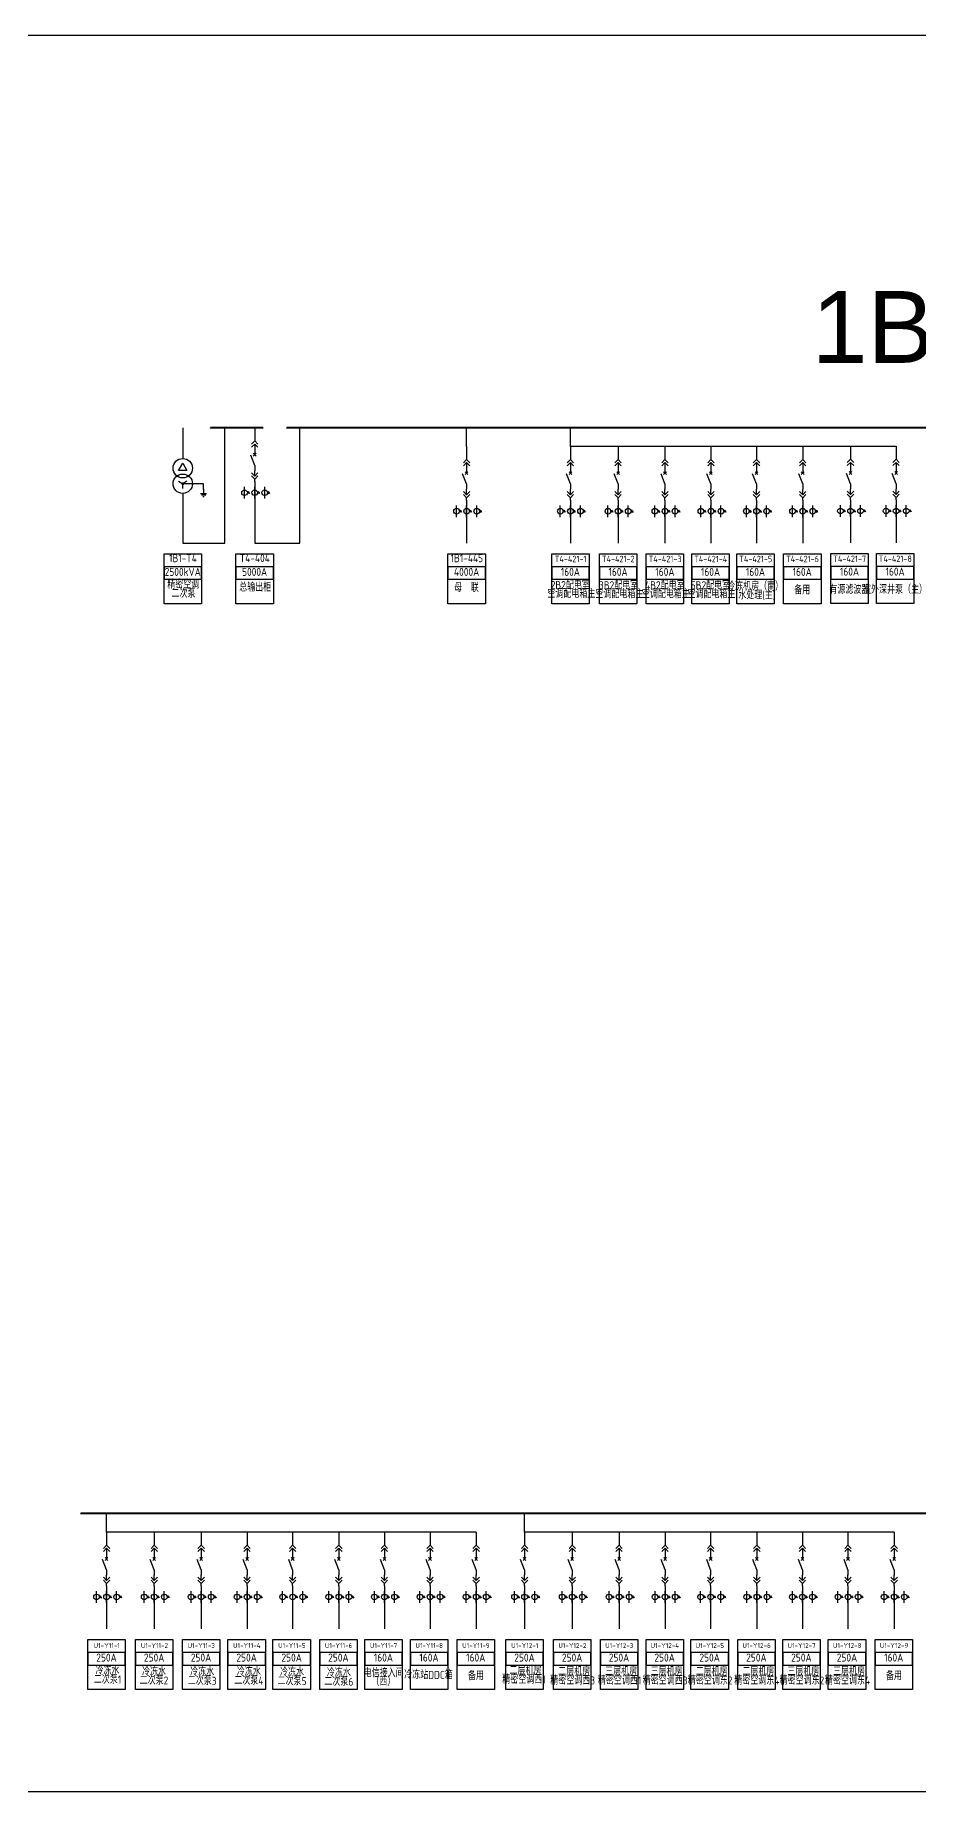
# Model space of a CAD drawing. Header units: millimetres. Extents: x -3460 to -460, y 6070 to 9130.
# Drawn here: x -1163.1 to -1040, y 8700.4 to 8944.9 of the extents above; entities that cross this region are included whole.
import ezdxf
from ezdxf.enums import TextEntityAlignment as Align

# ---------------------------------------------------------------- set-up
doc = ezdxf.new("R2010")
doc.units = ezdxf.units.MM
doc.header["$LTSCALE"] = 1000
doc.header["$MEASUREMENT"] = 0
doc.linetypes.add('CENTER', pattern=[2, 1.25, -0.25, 0.25, -0.25])
doc.linetypes.add('CONTINOUS', pattern=[0])
doc.styles.add('HZSONG', font='gbenor.shx', dxfattribs={"height": 1200, "bigfont": 'gbcbig.shx'})
doc.styles.get("Standard").update_dxf_attribs({"font": 'arial.ttf'})

# ---------------------------------------------------------------- blocks, each defined once
blk = doc.blocks.new('DYDQAA05')
at = {"color": 0}
blk.add_lwpolyline([(0, 0), (0, -7)], dxfattribs=at)
blk = doc.blocks.new('DYDQAA03')
at = {"color": 0}
for points in [[(0, 0), (0, -1.5)], [(-2.1, -3.6), (0, -1.5)], [(-2.1, -5.6), (0, -3.5)], [(2.1, -3.6), (0, -1.5)], [(2.1, -5.6), (0, -3.5)], [(0, -3.5), (0, -7)]]:
    blk.add_lwpolyline(points, dxfattribs=at)
blk = doc.blocks.new('DYDQAA09')
at = {"color": 0}
blk.add_lwpolyline([(0, 0), (0, -3.5)], dxfattribs=at)
blk.add_lwpolyline([(0, 0), (0, -3.5)], dxfattribs=at)
blk.add_lwpolyline([(0, 0), (0, -3.5)], dxfattribs=at)
blk.add_lwpolyline([(0, 0), (0, -3.5)], dxfattribs=at)
blk.add_lwpolyline([(0, 0), (0, -3.5)], dxfattribs=at)
blk.add_lwpolyline([(0, 0), (0, -3.5)], dxfattribs=at)
blk.add_lwpolyline([(0, 0), (0, -3.5)], dxfattribs=at)
blk.add_lwpolyline([(0, 0), (0, -3.5)], dxfattribs=at)
blk.add_lwpolyline([(0, 0), (0, -3.5)], dxfattribs=at)
blk = doc.blocks.new('DYDQ0201')
at = {"color": 0}
for points in [[(0.9, -0.9), (-0.9, 0.9)], [(-0.9, -0.9), (0.9, 0.9)], [(0, -7), (-2.6, -0.4)]]:
    blk.add_lwpolyline(points, dxfattribs=at)
blk = doc.blocks.new('DYDQAA04')
at = {"color": 0}
for points in [[(0, -3.5), (0, 0)], [(-2.1, -1.4), (0, -3.5)], [(-2.1, -3.4), (0, -5.5)], [(2.1, -1.4), (0, -3.5)], [(2.1, -3.4), (0, -5.5)], [(0, -7), (0, -5.5)]]:
    blk.add_lwpolyline(points, dxfattribs=at)
blk = doc.blocks.new('A$C03DD39B5')
for p, q in [((417, 475), (283, 392)), ((417, 422), (283, 339)), ((350, 333), (350, 467))]:
    blk.add_line(p, q)
blk.add_lwpolyline([(700, 167), (0, 167)])
blk.add_circle((350, 167), 167)

msp = doc.modelspace()

# ---------------------------------------------------------------- linework, layer by layer
at = {"color": 0}
for p, q in [((-1142.53, 8890.24, 2825.59), (-1142.53, 8886, -1785.34)), ((-1143.11, 8884.31, -1785.34), (-1142.53, 8885.32, -1785.34)), ((-1143.11, 8884.31, -1785.34), (-1142.53, 8885.32, -1785.34)), ((-1142.53, 8885.32, -1785.34), (-1141.94, 8884.31, -1785.34)), ((-1141.94, 8884.31, -1785.34), (-1143.11, 8884.31, -1785.34)), ((-1143.11, 8882.82, -1785.34), (-1142.53, 8882.48, -1785.34)), ((-1142.54, 8882.58, -1785.34), (-1142.63, 8882.49, -1785.34)), ((-1142.49, 8882.58, -1785.34), (-1142.62, 8882.45, -1785.34)), ((-1142.57, 8882.57, -1785.34), (-1142.62, 8882.52, -1785.34)), ((-1142.48, 8882.57, -1785.34), (-1142.61, 8882.43, -1785.34)), ((-1142.45, 8882.55, -1785.34), (-1142.59, 8882.4, -1785.34)), ((-1142.44, 8882.53, -1785.34), (-1142.58, 8882.39, -1785.34)), ((-1142.43, 8882.5, -1785.34), (-1142.54, 8882.38, -1785.34)), ((-1141.94, 8882.82, -1785.34), (-1142.53, 8882.48, -1785.34)), ((-1142.53, 8881.8, -1785.34), (-1142.53, 8882.48, -1785.34)), ((-1139.64, 8882.48, -1785.34), (-1142.53, 8882.48, -1785.34)), ((-1142.42, 8882.48, -1785.34), (-1142.52, 8882.38, -1785.34)), ((-1142.53, 8881.13, -1785.34), (-1142.53, 8874.22, -1785.34)), ((-1140.04, 8881.13, -1785.34), (-1139.23, 8881.13, -1785.34)), ((-1139.94, 8880.92, -1785.34), (-1139.33, 8880.92, -1785.34)), ((-1139.74, 8880.72, -1785.34), (-1139.54, 8880.72, -1785.34)), ((-1142.53, 8874.22, -1785.34), (-1136.67, 8874.22, -1785.34))]:
    msp.add_line(p, q, dxfattribs=at)
for p, q in [((-1136.67, 8874.22, -1785.34), (-1136.67, 8890.24, 0.05)), ((-1126.21, 8874.22, 0.05), (-1126.21, 8890.24, 0.05)), ((-1102.99, 8887.66, -1383.28), (-1102.99, 8890.24)), ((-1088.53, 8887.66, -1383.28), (-1088.53, 8890.24, 0)), ((-1088.53, 8887.66, -1383.28), (-1088.53, 8890.24, 0)), ((-1043.17, 8887.66, -1383.33), (-1088.53, 8887.66, -1383.33)), ((-1132.51, 8882, 0.05), (-1132.51, 8880.36, 0.05)), ((-1132.51, 8880.36, 0.05), (-1132.51, 8874.22, 0.05)), ((-1102.99, 8879.42, 817.94), (-1102.99, 8877.78, 817.94)), ((-1102.99, 8877.78, 817.94), (-1102.99, 8874.22, 817.94)), ((-1088.53, 8879.42, 817.89), (-1088.53, 8877.78, 817.89)), ((-1088.53, 8877.78, 817.89), (-1088.53, 8874.22, 817.89)), ((-1081.89, 8879.42, 817.89), (-1081.89, 8877.78, 817.89)), ((-1081.89, 8877.78, 817.89), (-1081.89, 8874.22, 817.89)), ((-1075.36, 8879.42, 817.89), (-1075.36, 8877.78, 817.89)), ((-1075.36, 8877.78, 817.89), (-1075.36, 8874.22, 817.89)), ((-1068.96, 8879.42, 817.89), (-1068.96, 8877.78, 817.89)), ((-1068.96, 8877.78, 817.89), (-1068.96, 8874.22, 817.89)), ((-1062.61, 8879.42, 817.89), (-1062.61, 8877.78, 817.89)), ((-1062.61, 8877.78, 817.89), (-1062.61, 8874.22, 817.89)), ((-1056.18, 8879.42, 817.89), (-1056.18, 8877.78, 817.89)), ((-1056.18, 8877.78, 817.89), (-1056.18, 8874.22, 817.89)), ((-1049.52, 8879.46, -1015.35), (-1049.52, 8877.82, -1015.35)), ((-1049.52, 8877.82, -1015.35), (-1049.52, 8874.25, -1015.35)), ((-1043.17, 8879.46, -1015.35), (-1043.17, 8877.82, -1015.35)), ((-1043.17, 8877.82, -1015.35), (-1043.17, 8874.25, -1015.35)), ((-1132.51, 8874.22, 0.05), (-1126.21, 8874.22, 0.05)), ((-1153.14, 8736.56, -1383.28), (-1153.14, 8739.14)), ((-1153.14, 8736.56, -1383.28), (-1153.14, 8739.14)), ((-1094.92, 8736.56, -1383.28), (-1094.92, 8739.14)), ((-1094.92, 8736.56, -1383.28), (-1094.92, 8739.14)), ((-1101.66, 8736.56, -1383.33), (-1153.14, 8736.56, -1383.33)), ((-1043.44, 8736.56, -1383.33), (-1094.92, 8736.56, -1383.33)), ((-1153.14, 8728.32, 817.89), (-1153.14, 8726.68, 817.89)), ((-1153.14, 8726.68, 817.89), (-1153.14, 8723.11, 817.89)), ((-1146.5, 8728.32, 817.89), (-1146.5, 8726.68, 817.89)), ((-1146.5, 8726.68, 817.89), (-1146.5, 8723.11, 817.89)), ((-1139.97, 8728.32, 817.89), (-1139.97, 8726.68, 817.89)), ((-1139.97, 8726.68, 817.89), (-1139.97, 8723.11, 817.89)), ((-1133.57, 8728.32, 817.89), (-1133.57, 8726.68, 817.89)), ((-1133.57, 8726.68, 817.89), (-1133.57, 8723.11, 817.89)), ((-1127.22, 8728.32, 817.89), (-1127.22, 8726.68, 817.89)), ((-1127.22, 8726.68, 817.89), (-1127.22, 8723.11, 817.89)), ((-1120.79, 8728.32, 817.89), (-1120.79, 8726.68, 817.89)), ((-1120.79, 8726.68, 817.89), (-1120.79, 8723.11, 817.89)), ((-1114.44, 8728.32, 817.89), (-1114.44, 8726.68, 817.89)), ((-1114.44, 8726.68, 817.89), (-1114.44, 8723.11, 817.89)), ((-1108.09, 8728.32, 817.89), (-1108.09, 8726.68, 817.89)), ((-1108.09, 8726.68, 817.89), (-1108.09, 8723.11, 817.89)), ((-1101.66, 8728.32, 817.89), (-1101.66, 8726.68, 817.89)), ((-1101.66, 8726.68, 817.89), (-1101.66, 8723.11, 817.89)), ((-1094.92, 8728.32, 817.89), (-1094.92, 8726.68, 817.89)), ((-1094.92, 8726.68, 817.89), (-1094.92, 8723.11, 817.89)), ((-1088.28, 8728.32, 817.89), (-1088.28, 8726.68, 817.89)), ((-1088.28, 8726.68, 817.89), (-1088.28, 8723.11, 817.89)), ((-1081.75, 8728.32, 817.89), (-1081.75, 8726.68, 817.89)), ((-1081.75, 8726.68, 817.89), (-1081.75, 8723.11, 817.89)), ((-1075.35, 8728.32, 817.89), (-1075.35, 8726.68, 817.89)), ((-1075.35, 8726.68, 817.89), (-1075.35, 8723.11, 817.89)), ((-1069, 8728.32, 817.89), (-1069, 8726.68, 817.89)), ((-1069, 8726.68, 817.89), (-1069, 8723.11, 817.89)), ((-1062.57, 8728.32, 817.89), (-1062.57, 8726.68, 817.89)), ((-1062.57, 8726.68, 817.89), (-1062.57, 8723.11, 817.89)), ((-1056.22, 8728.32, 817.89), (-1056.22, 8726.68, 817.89)), ((-1056.22, 8726.68, 817.89), (-1056.22, 8723.11, 817.89)), ((-1049.87, 8728.32, 817.89), (-1049.87, 8726.68, 817.89)), ((-1049.87, 8726.68, 817.89), (-1049.87, 8723.11, 817.89)), ((-1043.44, 8728.32, 817.89), (-1043.44, 8726.68, 817.89)), ((-1043.44, 8726.68, 817.89), (-1043.44, 8723.11, 817.89))]:
    msp.add_line(p, q)
at = {"color": 0, "linetype": 'CENTER', "ltscale": 0.5}
msp.add_line((-1139.64, 8881.74, -1785.34), (-1139.64, 8882.48, -1785.34), dxfattribs=at)
at = {"color": 1, "lineweight": 30, "ltscale": 0.002916}
msp.add_lwpolyline([(-1350, 8944.91), (-886.76, 8944.91), (-886.76, 8700.42), (-1350, 8700.42)], close=True, dxfattribs=at)
at = {"color": 1, "lineweight": 40, "ltscale": 100, "elevation": 0.05}
for points in [[(-1131.31, 8890.24), (-1138.68, 8890.24), (-1138.68, 8890.24)], [(-911.04, 8890.24), (-1128.03, 8890.24), (-1128.03, 8890.24)]]:
    msp.add_lwpolyline(points, dxfattribs=at)
at = {"color": 0, "elevation": -1785.34}
msp.add_lwpolyline([(-1139.64, 8881.74), (-1139.64, 8881.13)], dxfattribs=at)
at = {"color": 0, "elevation": -817.89}
msp.add_lwpolyline([(-1145.13, 8872.73), (-1139.92, 8872.73), (-1139.92, 8865.78), (-1145.13, 8865.78)], close=True, dxfattribs=at)
for points, elevation in [([(-1135.12, 8872.73), (-1129.91, 8872.73), (-1129.91, 8865.78), (-1135.12, 8865.78)], -817.89), ([(-1091.14, 8872.73), (-1085.93, 8872.73), (-1085.93, 8865.78), (-1091.14, 8865.78)], -0.05), ([(-1084.5, 8872.73), (-1079.29, 8872.73), (-1079.29, 8865.78), (-1084.5, 8865.78)], -0.05), ([(-1077.97, 8872.73), (-1072.76, 8872.73), (-1072.76, 8865.78), (-1077.97, 8865.78)], -0.05), ([(-1071.62, 8872.73), (-1066.41, 8872.73), (-1066.41, 8865.78), (-1071.62, 8865.78)], -0.05), ([(-1065.35, 8872.73), (-1060.14, 8872.73), (-1060.14, 8865.78), (-1065.35, 8865.78)], -0.05), ([(-1058.84, 8872.73), (-1053.63, 8872.73), (-1053.63, 8865.78), (-1058.84, 8865.78)], -0.05), ([(-1052.26, 8872.76), (-1047.05, 8872.76), (-1047.05, 8865.81), (-1052.26, 8865.81)], -1833.29), ([(-1045.91, 8872.76), (-1040.7, 8872.76), (-1040.7, 8865.81), (-1045.91, 8865.81)], -1833.29), ([(-1145.13, 8869.18), (-1139.92, 8869.18), (-1139.92, 8870.91), (-1145.13, 8870.91)], -817.89), ([(-1135.12, 8869.18), (-1129.91, 8869.18), (-1129.91, 8870.91), (-1135.12, 8870.91)], -817.89), ([(-1091.14, 8869.18), (-1085.93, 8869.18), (-1085.93, 8870.91), (-1091.14, 8870.91)], -0.05), ([(-1084.5, 8869.18), (-1079.29, 8869.18), (-1079.29, 8870.91), (-1084.5, 8870.91)], -0.05), ([(-1077.97, 8869.18), (-1072.76, 8869.18), (-1072.76, 8870.91), (-1077.97, 8870.91)], -0.05), ([(-1071.62, 8869.18), (-1066.41, 8869.18), (-1066.41, 8870.91), (-1071.62, 8870.91)], -0.05), ([(-1065.35, 8869.18), (-1060.14, 8869.18), (-1060.14, 8870.91), (-1065.35, 8870.91)], -0.05), ([(-1058.84, 8869.18), (-1053.63, 8869.18), (-1053.63, 8870.91), (-1058.84, 8870.91)], -0.05), ([(-1052.26, 8869.21), (-1047.05, 8869.21), (-1047.05, 8870.95), (-1052.26, 8870.95)], -1833.29), ([(-1045.91, 8869.21), (-1040.7, 8869.21), (-1040.7, 8870.95), (-1045.91, 8870.95)], -1833.29), ([(-1155.74, 8721.62), (-1150.54, 8721.62), (-1150.54, 8714.67), (-1155.74, 8714.67)], -0.05), ([(-1149.11, 8721.62), (-1143.9, 8721.62), (-1143.9, 8714.67), (-1149.11, 8714.67)], -0.05), ([(-1142.58, 8721.62), (-1137.37, 8721.62), (-1137.37, 8714.67), (-1142.58, 8714.67)], -0.05), ([(-1136.23, 8721.62), (-1131.02, 8721.62), (-1131.02, 8714.67), (-1136.23, 8714.67)], -0.05), ([(-1129.96, 8721.62), (-1124.75, 8721.62), (-1124.75, 8714.67), (-1129.96, 8714.67)], -0.05), ([(-1123.45, 8721.62), (-1118.24, 8721.62), (-1118.24, 8714.67), (-1123.45, 8714.67)], -0.05), ([(-1117.18, 8721.62), (-1111.97, 8721.62), (-1111.97, 8714.67), (-1117.18, 8714.67)], -0.05), ([(-1110.83, 8721.62), (-1105.62, 8721.62), (-1105.62, 8714.67), (-1110.83, 8714.67)], -0.05), ([(-1104.32, 8721.62), (-1099.11, 8721.62), (-1099.11, 8714.67), (-1104.32, 8714.67)], -0.05), ([(-1097.52, 8721.62), (-1092.31, 8721.62), (-1092.31, 8714.67), (-1097.52, 8714.67)], -0.05), ([(-1090.88, 8721.62), (-1085.67, 8721.62), (-1085.67, 8714.67), (-1090.88, 8714.67)], -0.05), ([(-1084.35, 8721.62), (-1079.15, 8721.62), (-1079.15, 8714.67), (-1084.35, 8714.67)], -0.05), ([(-1078, 8721.62), (-1072.8, 8721.62), (-1072.8, 8714.67), (-1078, 8714.67)], -0.05), ([(-1071.74, 8721.62), (-1066.53, 8721.62), (-1066.53, 8714.67), (-1071.74, 8714.67)], -0.05), ([(-1065.23, 8721.62), (-1060.02, 8721.62), (-1060.02, 8714.67), (-1065.23, 8714.67)], -0.05), ([(-1058.96, 8721.62), (-1053.75, 8721.62), (-1053.75, 8714.67), (-1058.96, 8714.67)], -0.05), ([(-1052.61, 8721.62), (-1047.4, 8721.62), (-1047.4, 8714.67), (-1052.61, 8714.67)], -0.05), ([(-1046.1, 8721.62), (-1040.89, 8721.62), (-1040.89, 8714.67), (-1046.1, 8714.67)], -0.05), ([(-1155.74, 8718.07), (-1150.54, 8718.07), (-1150.54, 8719.81), (-1155.74, 8719.81)], -0.05), ([(-1149.11, 8718.07), (-1143.9, 8718.07), (-1143.9, 8719.81), (-1149.11, 8719.81)], -0.05), ([(-1142.58, 8718.07), (-1137.37, 8718.07), (-1137.37, 8719.81), (-1142.58, 8719.81)], -0.05), ([(-1136.23, 8718.07), (-1131.02, 8718.07), (-1131.02, 8719.81), (-1136.23, 8719.81)], -0.05), ([(-1129.96, 8718.07), (-1124.75, 8718.07), (-1124.75, 8719.81), (-1129.96, 8719.81)], -0.05), ([(-1123.45, 8718.07), (-1118.24, 8718.07), (-1118.24, 8719.81), (-1123.45, 8719.81)], -0.05), ([(-1117.18, 8718.07), (-1111.97, 8718.07), (-1111.97, 8719.81), (-1117.18, 8719.81)], -0.05), ([(-1110.83, 8718.07), (-1105.62, 8718.07), (-1105.62, 8719.81), (-1110.83, 8719.81)], -0.05), ([(-1104.32, 8718.07), (-1099.11, 8718.07), (-1099.11, 8719.81), (-1104.32, 8719.81)], -0.05), ([(-1097.52, 8718.07), (-1092.31, 8718.07), (-1092.31, 8719.81), (-1097.52, 8719.81)], -0.05), ([(-1090.88, 8718.07), (-1085.67, 8718.07), (-1085.67, 8719.81), (-1090.88, 8719.81)], -0.05), ([(-1084.35, 8718.07), (-1079.15, 8718.07), (-1079.15, 8719.81), (-1084.35, 8719.81)], -0.05), ([(-1078, 8718.07), (-1072.8, 8718.07), (-1072.8, 8719.81), (-1078, 8719.81)], -0.05), ([(-1071.74, 8718.07), (-1066.53, 8718.07), (-1066.53, 8719.81), (-1071.74, 8719.81)], -0.05), ([(-1065.23, 8718.07), (-1060.02, 8718.07), (-1060.02, 8719.81), (-1065.23, 8719.81)], -0.05), ([(-1058.96, 8718.07), (-1053.75, 8718.07), (-1053.75, 8719.81), (-1058.96, 8719.81)], -0.05), ([(-1052.61, 8718.07), (-1047.4, 8718.07), (-1047.4, 8719.81), (-1052.61, 8719.81)], -0.05), ([(-1046.1, 8718.07), (-1040.89, 8718.07), (-1040.89, 8719.81), (-1046.1, 8719.81)], -0.05)]:
    msp.add_lwpolyline(points, close=True, dxfattribs=dict(elevation=elevation))
for points in [[(-1105.59, 8872.73), (-1100.38, 8872.73), (-1100.38, 8865.78), (-1105.59, 8865.78)], [(-1105.59, 8869.18), (-1100.38, 8869.18), (-1100.38, 8870.91), (-1105.59, 8870.91)]]:
    msp.add_lwpolyline(points, close=True)
at = {"color": 1, "lineweight": 40, "ltscale": 100}
msp.add_lwpolyline([(-922.2, 8739.14), (-1156.73, 8739.14), (-1156.73, 8739.14)], dxfattribs=at)
at = {"color": 0, "linetype": 'CONTINOUS'}
for centre in [(-1142.53, 8884.64, -1785.34), (-1142.53, 8882.48, -1785.34)]:
    msp.add_circle(centre, 1.35, dxfattribs=at)
at = {"color": 0}
msp.add_circle((-1142.53, 8882.48, -1785.34), 0.101, dxfattribs=at)

# ---------------------------------------------------------------- block references
at = {"xscale": 0.2128954749704126, "yscale": 0.2128954749704126, "zscale": 0.2128954749704126}
for name, p in [('DYDQAA05', (-1132.51, 8890.24, -2201.16)), ('DYDQAA03', (-1132.51, 8888.75, -2201.16)), ('DYDQAA05', (-1102.99, 8887.66, -1383.28)), ('DYDQAA05', (-1088.53, 8887.66, -1383.33)), ('DYDQAA05', (-1081.89, 8887.66, -1383.33)), ('DYDQAA05', (-1075.36, 8887.66, -1383.33)), ('DYDQAA05', (-1068.96, 8887.66, -1383.33)), ('DYDQAA05', (-1062.61, 8887.66, -1383.33)), ('DYDQAA05', (-1056.18, 8887.66, -1383.33)), ('DYDQAA05', (-1049.52, 8887.69, -3216.56)), ('DYDQAA05', (-1043.17, 8887.69, -3216.56)), ('DYDQ0201', (-1132.51, 8886.52, -2201.16)), ('DYDQAA09', (-1132.51, 8887.26, -2201.16)), ('DYDQAA09', (-1132.51, 8885.03, -2201.16)), ('DYDQAA03', (-1102.99, 8886.17, -1383.28)), ('DYDQAA03', (-1088.53, 8886.17, -1383.33)), ('DYDQAA03', (-1081.89, 8886.17, -1383.33)), ('DYDQAA03', (-1075.36, 8886.17, -1383.33)), ('DYDQAA03', (-1068.96, 8886.17, -1383.33)), ('DYDQAA03', (-1062.61, 8886.17, -1383.33)), ('DYDQAA03', (-1056.18, 8886.17, -1383.33)), ('DYDQAA03', (-1049.52, 8886.2, -3216.56)), ('DYDQAA03', (-1043.17, 8886.2, -3216.56)), ('DYDQAA04', (-1132.51, 8884.28, -2201.16)), ('DYDQAA09', (-1132.51, 8882.79, -2201.16)), ('DYDQ0201', (-1102.99, 8883.94, -1383.28)), ('DYDQAA09', (-1102.99, 8884.68, -1383.28)), ('DYDQ0201', (-1088.53, 8883.94, -1383.33)), ('DYDQAA09', (-1088.53, 8884.68, -1383.33)), ('DYDQ0201', (-1081.89, 8883.94, -1383.33)), ('DYDQAA09', (-1081.89, 8884.68, -1383.33)), ('DYDQ0201', (-1075.36, 8883.94, -1383.33)), ('DYDQAA09', (-1075.36, 8884.68, -1383.33)), ('DYDQ0201', (-1068.96, 8883.94, -1383.33)), ('DYDQAA09', (-1068.96, 8884.68, -1383.33)), ('DYDQ0201', (-1062.61, 8883.94, -1383.33)), ('DYDQAA09', (-1062.61, 8884.68, -1383.33)), ('DYDQ0201', (-1056.18, 8883.94, -1383.33)), ('DYDQAA09', (-1056.18, 8884.68, -1383.33)), ('DYDQ0201', (-1049.52, 8883.97, -3216.56)), ('DYDQAA09', (-1049.52, 8884.71, -3216.56)), ('DYDQAA09', (-1049.52, 8882.48, -3216.56)), ('DYDQ0201', (-1043.17, 8883.97, -3216.56)), ('DYDQAA09', (-1043.17, 8884.71, -3216.56)), ('DYDQAA09', (-1043.17, 8882.48, -3216.56)), ('DYDQAA04', (-1102.99, 8881.7, -1383.28)), ('DYDQAA09', (-1102.99, 8882.45, -1383.28)), ('DYDQAA09', (-1102.99, 8880.21, -1383.28)), ('DYDQAA04', (-1088.53, 8881.7, -1383.33)), ('DYDQAA09', (-1088.53, 8882.45, -1383.33)), ('DYDQAA09', (-1088.53, 8880.21, -1383.33)), ('DYDQAA04', (-1081.89, 8881.7, -1383.33)), ('DYDQAA09', (-1081.89, 8882.45, -1383.33)), ('DYDQAA09', (-1081.89, 8880.21, -1383.33)), ('DYDQAA04', (-1075.36, 8881.7, -1383.33)), ('DYDQAA09', (-1075.36, 8882.45, -1383.33)), ('DYDQAA09', (-1075.36, 8880.21, -1383.33)), ('DYDQAA04', (-1068.96, 8881.7, -1383.33)), ('DYDQAA09', (-1068.96, 8882.45, -1383.33)), ('DYDQAA09', (-1068.96, 8880.21, -1383.33)), ('DYDQAA04', (-1062.61, 8881.7, -1383.33)), ('DYDQAA09', (-1062.61, 8882.45, -1383.33)), ('DYDQAA09', (-1062.61, 8880.21, -1383.33)), ('DYDQAA04', (-1056.18, 8881.7, -1383.33)), ('DYDQAA09', (-1056.18, 8882.45, -1383.33)), ('DYDQAA09', (-1056.18, 8880.21, -1383.33)), ('DYDQAA04', (-1049.52, 8881.73, -3216.56)), ('DYDQAA09', (-1049.52, 8880.24, -3216.56)), ('DYDQAA04', (-1043.17, 8881.73, -3216.56)), ('DYDQAA09', (-1043.17, 8880.24, -3216.56)), ('DYDQAA05', (-1153.14, 8736.56, -1383.33)), ('DYDQAA05', (-1146.5, 8736.56, -1383.33)), ('DYDQAA05', (-1139.97, 8736.56, -1383.33)), ('DYDQAA05', (-1133.57, 8736.56, -1383.33)), ('DYDQAA05', (-1127.22, 8736.56, -1383.33)), ('DYDQAA05', (-1120.79, 8736.56, -1383.33)), ('DYDQAA05', (-1114.44, 8736.56, -1383.33)), ('DYDQAA05', (-1108.09, 8736.56, -1383.33)), ('DYDQAA05', (-1101.66, 8736.56, -1383.33)), ('DYDQAA05', (-1094.92, 8736.56, -1383.33)), ('DYDQAA05', (-1088.28, 8736.56, -1383.33)), ('DYDQAA05', (-1081.75, 8736.56, -1383.33)), ('DYDQAA05', (-1075.35, 8736.56, -1383.33)), ('DYDQAA05', (-1069, 8736.56, -1383.33)), ('DYDQAA05', (-1062.57, 8736.56, -1383.33)), ('DYDQAA05', (-1056.22, 8736.56, -1383.33)), ('DYDQAA05', (-1049.87, 8736.56, -1383.33)), ('DYDQAA05', (-1043.44, 8736.56, -1383.33)), ('DYDQAA03', (-1153.14, 8735.07, -1383.33)), ('DYDQAA09', (-1153.14, 8733.58, -1383.33)), ('DYDQAA03', (-1146.5, 8735.07, -1383.33)), ('DYDQAA09', (-1146.5, 8733.58, -1383.33)), ('DYDQAA03', (-1139.97, 8735.07, -1383.33)), ('DYDQAA09', (-1139.97, 8733.58, -1383.33)), ('DYDQAA03', (-1133.57, 8735.07, -1383.33)), ('DYDQAA09', (-1133.57, 8733.58, -1383.33)), ('DYDQAA03', (-1127.22, 8735.07, -1383.33)), ('DYDQAA09', (-1127.22, 8733.58, -1383.33)), ('DYDQAA03', (-1120.79, 8735.07, -1383.33)), ('DYDQAA09', (-1120.79, 8733.58, -1383.33)), ('DYDQAA03', (-1114.44, 8735.07, -1383.33)), ('DYDQAA09', (-1114.44, 8733.58, -1383.33)), ('DYDQAA03', (-1108.09, 8735.07, -1383.33)), ('DYDQAA09', (-1108.09, 8733.58, -1383.33)), ('DYDQAA03', (-1101.66, 8735.07, -1383.33)), ('DYDQAA09', (-1101.66, 8733.58, -1383.33)), ('DYDQAA03', (-1094.92, 8735.07, -1383.33)), ('DYDQAA09', (-1094.92, 8733.58, -1383.33)), ('DYDQAA03', (-1088.28, 8735.07, -1383.33)), ('DYDQAA09', (-1088.28, 8733.58, -1383.33)), ('DYDQAA03', (-1081.75, 8735.07, -1383.33)), ('DYDQAA09', (-1081.75, 8733.58, -1383.33)), ('DYDQAA03', (-1075.35, 8735.07, -1383.33)), ('DYDQAA09', (-1075.35, 8733.58, -1383.33)), ('DYDQAA03', (-1069, 8735.07, -1383.33)), ('DYDQAA09', (-1069, 8733.58, -1383.33)), ('DYDQAA03', (-1062.57, 8735.07, -1383.33)), ('DYDQAA09', (-1062.57, 8733.58, -1383.33)), ('DYDQAA03', (-1056.22, 8735.07, -1383.33)), ('DYDQAA09', (-1056.22, 8733.58, -1383.33)), ('DYDQAA03', (-1049.87, 8735.07, -1383.33)), ('DYDQAA09', (-1049.87, 8733.58, -1383.33)), ('DYDQAA03', (-1043.44, 8735.07, -1383.33)), ('DYDQAA09', (-1043.44, 8733.58, -1383.33)), ('DYDQ0201', (-1153.14, 8732.83, -1383.33)), ('DYDQAA09', (-1153.14, 8731.34, -1383.33)), ('DYDQ0201', (-1146.5, 8732.83, -1383.33)), ('DYDQAA09', (-1146.5, 8731.34, -1383.33)), ('DYDQ0201', (-1139.97, 8732.83, -1383.33)), ('DYDQAA09', (-1139.97, 8731.34, -1383.33)), ('DYDQ0201', (-1133.57, 8732.83, -1383.33)), ('DYDQAA09', (-1133.57, 8731.34, -1383.33)), ('DYDQ0201', (-1127.22, 8732.83, -1383.33)), ('DYDQAA09', (-1127.22, 8731.34, -1383.33)), ('DYDQ0201', (-1120.79, 8732.83, -1383.33)), ('DYDQAA09', (-1120.79, 8731.34, -1383.33)), ('DYDQ0201', (-1114.44, 8732.83, -1383.33)), ('DYDQAA09', (-1114.44, 8731.34, -1383.33)), ('DYDQ0201', (-1108.09, 8732.83, -1383.33)), ('DYDQAA09', (-1108.09, 8731.34, -1383.33)), ('DYDQ0201', (-1101.66, 8732.83, -1383.33)), ('DYDQAA09', (-1101.66, 8731.34, -1383.33)), ('DYDQ0201', (-1094.92, 8732.83, -1383.33)), ('DYDQAA09', (-1094.92, 8731.34, -1383.33)), ('DYDQ0201', (-1088.28, 8732.83, -1383.33)), ('DYDQAA09', (-1088.28, 8731.34, -1383.33)), ('DYDQ0201', (-1081.75, 8732.83, -1383.33)), ('DYDQAA09', (-1081.75, 8731.34, -1383.33)), ('DYDQ0201', (-1075.35, 8732.83, -1383.33)), ('DYDQAA09', (-1075.35, 8731.34, -1383.33)), ('DYDQ0201', (-1069, 8732.83, -1383.33)), ('DYDQAA09', (-1069, 8731.34, -1383.33)), ('DYDQ0201', (-1062.57, 8732.83, -1383.33)), ('DYDQAA09', (-1062.57, 8731.34, -1383.33)), ('DYDQ0201', (-1056.22, 8732.83, -1383.33)), ('DYDQAA09', (-1056.22, 8731.34, -1383.33)), ('DYDQ0201', (-1049.87, 8732.83, -1383.33)), ('DYDQAA09', (-1049.87, 8731.34, -1383.33)), ('DYDQ0201', (-1043.44, 8732.83, -1383.33)), ('DYDQAA09', (-1043.44, 8731.34, -1383.33)), ('DYDQAA04', (-1153.14, 8730.6, -1383.33)), ('DYDQAA09', (-1153.14, 8729.11, -1383.33)), ('DYDQAA04', (-1146.5, 8730.6, -1383.33)), ('DYDQAA09', (-1146.5, 8729.11, -1383.33)), ('DYDQAA04', (-1139.97, 8730.6, -1383.33)), ('DYDQAA09', (-1139.97, 8729.11, -1383.33)), ('DYDQAA04', (-1133.57, 8730.6, -1383.33)), ('DYDQAA09', (-1133.57, 8729.11, -1383.33)), ('DYDQAA04', (-1127.22, 8730.6, -1383.33)), ('DYDQAA09', (-1127.22, 8729.11, -1383.33)), ('DYDQAA04', (-1120.79, 8730.6, -1383.33)), ('DYDQAA09', (-1120.79, 8729.11, -1383.33)), ('DYDQAA04', (-1114.44, 8730.6, -1383.33)), ('DYDQAA09', (-1114.44, 8729.11, -1383.33)), ('DYDQAA04', (-1108.09, 8730.6, -1383.33)), ('DYDQAA09', (-1108.09, 8729.11, -1383.33)), ('DYDQAA04', (-1101.66, 8730.6, -1383.33)), ('DYDQAA09', (-1101.66, 8729.11, -1383.33)), ('DYDQAA04', (-1094.92, 8730.6, -1383.33)), ('DYDQAA09', (-1094.92, 8729.11, -1383.33)), ('DYDQAA04', (-1088.28, 8730.6, -1383.33)), ('DYDQAA09', (-1088.28, 8729.11, -1383.33)), ('DYDQAA04', (-1081.75, 8730.6, -1383.33)), ('DYDQAA09', (-1081.75, 8729.11, -1383.33)), ('DYDQAA04', (-1075.35, 8730.6, -1383.33)), ('DYDQAA09', (-1075.35, 8729.11, -1383.33)), ('DYDQAA04', (-1069, 8730.6, -1383.33)), ('DYDQAA09', (-1069, 8729.11, -1383.33)), ('DYDQAA04', (-1062.57, 8730.6, -1383.33)), ('DYDQAA09', (-1062.57, 8729.11, -1383.33)), ('DYDQAA04', (-1056.22, 8730.6, -1383.33)), ('DYDQAA09', (-1056.22, 8729.11, -1383.33)), ('DYDQAA04', (-1049.87, 8730.6, -1383.33)), ('DYDQAA09', (-1049.87, 8729.11, -1383.33)), ('DYDQAA04', (-1043.44, 8730.6, -1383.33)), ('DYDQAA09', (-1043.44, 8729.11, -1383.33))]:
    msp.add_blockref(name, p, dxfattribs=at)
at = {"linetype": 'Continuous', "xscale": 0.002338875, "yscale": 0.002338875, "zscale": 0.002338875, "rotation": 270}
for p in [(-1134.31, 8882.05, 0.05), (-1132.9, 8882.05, 0.05), (-1131.5, 8882.05, 0.05), (-1104.78, 8879.47, 817.94), (-1103.38, 8879.47, 817.94), (-1101.97, 8879.47, 817.94), (-1090.33, 8879.47, 817.89), (-1088.92, 8879.47, 817.89), (-1087.52, 8879.47, 817.89), (-1083.69, 8879.47, 817.89), (-1082.28, 8879.47, 817.89), (-1080.88, 8879.47, 817.89), (-1077.16, 8879.47, 817.89), (-1075.75, 8879.47, 817.89), (-1074.35, 8879.47, 817.89), (-1070.75, 8879.47, 817.89), (-1069.35, 8879.47, 817.89), (-1067.95, 8879.47, 817.89), (-1064.41, 8879.47, 817.89), (-1063, 8879.47, 817.89), (-1061.6, 8879.47, 817.89), (-1057.98, 8879.47, 817.89), (-1056.57, 8879.47, 817.89), (-1055.17, 8879.47, 817.89), (-1051.31, 8879.5, -1015.35), (-1049.91, 8879.5, -1015.35), (-1048.51, 8879.5, -1015.35), (-1044.96, 8879.5, -1015.35), (-1043.56, 8879.5, -1015.35), (-1042.15, 8879.5, -1015.35), (-1154.93, 8728.36, 817.89), (-1153.53, 8728.36, 817.89), (-1152.13, 8728.36, 817.89), (-1148.29, 8728.36, 817.89), (-1146.89, 8728.36, 817.89), (-1145.49, 8728.36, 817.89), (-1141.76, 8728.36, 817.89), (-1140.36, 8728.36, 817.89), (-1138.96, 8728.36, 817.89), (-1135.36, 8728.36, 817.89), (-1133.96, 8728.36, 817.89), (-1132.55, 8728.36, 817.89), (-1129.01, 8728.36, 817.89), (-1127.61, 8728.36, 817.89), (-1126.21, 8728.36, 817.89), (-1122.58, 8728.36, 817.89), (-1121.18, 8728.36, 817.89), (-1119.78, 8728.36, 817.89), (-1116.23, 8728.36, 817.89), (-1114.83, 8728.36, 817.89), (-1113.43, 8728.36, 817.89), (-1109.88, 8728.36, 817.89), (-1108.48, 8728.36, 817.89), (-1107.07, 8728.36, 817.89), (-1103.45, 8728.36, 817.89), (-1102.05, 8728.36, 817.89), (-1100.65, 8728.36, 817.89), (-1096.71, 8728.36, 817.89), (-1095.31, 8728.36, 817.89), (-1093.9, 8728.36, 817.89), (-1090.07, 8728.36, 817.89), (-1088.67, 8728.36, 817.89), (-1087.27, 8728.36, 817.89), (-1083.54, 8728.36, 817.89), (-1082.14, 8728.36, 817.89), (-1080.74, 8728.36, 817.89), (-1077.14, 8728.36, 817.89), (-1075.74, 8728.36, 817.89), (-1074.33, 8728.36, 817.89), (-1070.79, 8728.36, 817.89), (-1069.39, 8728.36, 817.89), (-1067.98, 8728.36, 817.89), (-1064.36, 8728.36, 817.89), (-1062.96, 8728.36, 817.89), (-1061.55, 8728.36, 817.89), (-1058.01, 8728.36, 817.89), (-1056.61, 8728.36, 817.89), (-1055.21, 8728.36, 817.89), (-1051.66, 8728.36, 817.89), (-1050.26, 8728.36, 817.89), (-1048.85, 8728.36, 817.89), (-1045.23, 8728.36, 817.89), (-1043.83, 8728.36, 817.89), (-1042.42, 8728.36, 817.89)]:
    msp.add_blockref('A$C03DD39B5', p, dxfattribs=at)

# ---------------------------------------------------------------- texts
at = {"color": 0, "lineweight": 0, "style": 'HZSONG'}
msp.add_text('1B1-T4', height=1.114, dxfattribs=at).set_placement((-1142.5, 8871.56, -2201.16), align=Align.CENTER)
at = {"color": 7, "lineweight": 0, "style": 'HZSONG'}
for s, height, p in [('T4-404', 1.114, (-1132.49, 8871.56, -2201.16)), ('1B1-445', 1.114, (-1102.96, 8871.56, -1383.28)), ('2500kVA', 1.114, (-1142.53, 8869.65, -2201.16)), ('5000A', 1.114, (-1132.52, 8869.65, -2201.16)), ('4000A', 1.114, (-1102.99, 8869.65, -1383.28)), ('T4-421-1', 0.891, (-1088.51, 8871.56, -1383.33)), ('160A', 1.114, (-1088.54, 8869.65, -1383.33)), ('T4-421-2', 0.891, (-1081.87, 8871.56, -1383.33)), ('160A', 1.114, (-1081.9, 8869.65, -1383.33)), ('T4-421-3', 0.891, (-1075.34, 8871.56, -1383.33)), ('160A', 1.114, (-1075.37, 8869.65, -1383.33)), ('T4-421-4', 0.891, (-1068.99, 8871.56, -1383.33)), ('160A', 1.114, (-1069.02, 8869.65, -1383.33)), ('T4-421-5', 0.891, (-1062.72, 8871.56, -1383.33)), ('160A', 1.114, (-1062.76, 8869.65, -1383.33)), ('T4-421-6', 0.891, (-1056.21, 8871.56, -1383.33)), ('160A', 1.114, (-1056.25, 8869.65, -1383.33)), ('T4-421-7', 0.891, (-1049.63, 8871.59, -3216.56)), ('160A', 1.114, (-1049.66, 8869.69, -3216.56)), ('T4-421-8', 0.891, (-1043.28, 8871.59, -3216.56)), ('160A', 1.114, (-1043.31, 8869.69, -3216.56)), ('精密空调', 1.114, (-1142.45, 8867.9, -2201.16)), ('二次泵', 1.114, (-1142.42, 8866.62, -2304.51)), ('总输出柜', 1.114, (-1132.44, 8867.48, -2201.16)), ('母  联', 1.114, (-1103.01, 8867.41, -1383.28)), ('空调配电箱主', 1.114, (-1088.4, 8866.6, -878.22)), ('2B2配电室', 1.114, (-1088.55, 8867.82, -1004.52)), ('空调配电箱主', 1.114, (-1081.71, 8866.56, -878.22)), ('3B2配电室', 1.114, (-1081.82, 8867.79, -1004.52)), ('4B2配电室', 1.114, (-1075.38, 8867.79, 2045.88)), ('空调配电箱主', 1.114, (-1075.24, 8866.56, 2172.18)), ('空调配电箱主', 1.114, (-1068.89, 8866.56, 2172.18)), ('5B2配电室', 1.114, (-1069.03, 8867.79, 2045.88)), ('冷冻机房（南）', 1.114, (-1062.81, 8867.62, -1004.52)), ('备用', 1.114, (-1056.24, 8867.1, -1383.33)), ('有源滤波器', 1.114, (-1049.67, 8867.17, -2964.01)), ('室外深井泵（主）', 1.114, (-1043.32, 8867.17, -2964.01)), ('水处理(主)', 1.114, (-1062.57, 8866.39, -878.22)), ('U1-Y11-1', 0.668, (-1153.11, 8720.45, -1383.33)), ('U1-Y11-2', 0.668, (-1146.47, 8720.45, -1383.33)), ('U1-Y11-3', 0.668, (-1139.94, 8720.45, -1383.33)), ('U1-Y11-4', 0.668, (-1133.6, 8720.45, -1383.33)), ('U1-Y11-5', 0.668, (-1127.33, 8720.45, -1383.33)), ('U1-Y11-6', 0.668, (-1120.82, 8720.45, -1383.33)), ('U1-Y11-7', 0.668, (-1114.55, 8720.45, -1383.33)), ('U1-Y11-8', 0.668, (-1108.2, 8720.45, -1383.33)), ('U1-Y11-9', 0.668, (-1101.69, 8720.45, -1383.33)), ('U1-Y12-1', 0.668, (-1094.89, 8720.45, -1383.33)), ('U1-Y12-2', 0.668, (-1088.25, 8720.45, -1383.33)), ('U1-Y12-3', 0.668, (-1081.72, 8720.45, -1383.33)), ('U1-Y12-4', 0.668, (-1075.37, 8720.45, -1383.33)), ('U1-Y12-5', 0.668, (-1069.11, 8720.45, -1383.33)), ('U1-Y12-6', 0.668, (-1062.6, 8720.45, -1383.33)), ('U1-Y12-7', 0.668, (-1056.33, 8720.45, -1383.33)), ('U1-Y12-8', 0.668, (-1049.97, 8720.45, -1383.33)), ('U1-Y12-9', 0.668, (-1043.46, 8720.45, -1383.33)), ('250A', 1.114, (-1153.15, 8718.55, -1383.33)), ('250A', 1.114, (-1146.51, 8718.55, -1383.33)), ('250A', 1.114, (-1139.98, 8718.55, -1383.33)), ('250A', 1.114, (-1133.63, 8718.55, -1383.33)), ('250A', 1.114, (-1127.36, 8718.55, -1383.33)), ('250A', 1.114, (-1120.85, 8718.55, -1383.33)), ('160A', 1.114, (-1114.58, 8718.55, -1383.33)), ('160A', 1.114, (-1108.23, 8718.55, -1383.33)), ('160A', 1.114, (-1101.72, 8718.55, -1383.33)), ('250A', 1.114, (-1094.93, 8718.55, -1383.33)), ('250A', 1.114, (-1088.29, 8718.55, -1383.33)), ('250A', 1.114, (-1081.76, 8718.55, -1383.33)), ('250A', 1.114, (-1075.41, 8718.55, -1383.33)), ('250A', 1.114, (-1069.14, 8718.55, -1383.33)), ('250A', 1.114, (-1062.63, 8718.55, -1383.33)), ('250A', 1.114, (-1056.36, 8718.55, -1383.33)), ('250A', 1.114, (-1050.01, 8718.55, -1383.33)), ('160A', 1.114, (-1043.5, 8718.55, -1383.33)), ('二次泵1', 1.114, (-1153.01, 8715.49, -878.22)), ('冷冻水', 1.114, (-1153.01, 8716.72, -1004.52)), ('二次泵2', 1.114, (-1146.54, 8715.36, -878.22)), ('冷冻水', 1.114, (-1146.53, 8716.58, -1004.52)), ('二次泵3', 1.114, (-1139.83, 8715.32, -878.22)), ('冷冻水', 1.114, (-1139.83, 8716.55, -1004.52)), ('二次泵4', 1.114, (-1133.32, 8715.34, -878.22)), ('冷冻水', 1.114, (-1133.32, 8716.57, -1004.52)), ('二次泵5', 1.114, (-1127.31, 8715.27, -878.22)), ('冷冻水', 1.114, (-1127.31, 8716.5, -1004.52)), ('二次泵6', 1.114, (-1120.79, 8715.19, -878.22)), ('冷冻水', 1.114, (-1120.79, 8716.42, -1004.52)), ('电信接入间', 1.114, (-1114.55, 8716.38, -1383.33)), ('（西）', 1.114, (-1114.59, 8715.19, 378.7)), ('冷冻站DDC箱', 1.114, (-1108.3, 8716.13, -1383.33)), ('备用', 1.114, (-1101.7, 8715.98, -1383.33)), ('精密空调西1', 1.114, (-1095, 8715.49, -878.22)), ('二层机房', 1.114, (-1094.78, 8716.72, -1004.52)), ('精密空调西3', 1.114, (-1088.22, 8715.36, 883.8)), ('二层机房', 1.114, (-1088, 8716.59, 757.5)), ('精密空调西1', 1.114, (-1081.69, 8715.36, 883.8)), ('三层机房', 1.114, (-1081.47, 8716.59, 757.5)), ('精密空调西3', 1.114, (-1075.34, 8715.36, 883.8)), ('三层机房', 1.114, (-1075.12, 8716.59, 757.5)), ('精密空调东2', 1.114, (-1069.07, 8715.36, 883.8)), ('二层机房', 1.114, (-1068.85, 8716.59, 757.5)), ('精密空调东4', 1.114, (-1062.56, 8715.36, 883.8)), ('二层机房', 1.114, (-1062.35, 8716.59, 757.5)), ('精密空调东2', 1.114, (-1056.29, 8715.36, 883.8)), ('三层机房', 1.114, (-1056.08, 8716.59, 757.5)), ('精密空调东4', 1.114, (-1049.94, 8715.36, 883.8)), ('三层机房', 1.114, (-1049.72, 8716.59, 757.5)), ('备用', 1.114, (-1043.47, 8715.98, -1383.33))]:
    msp.add_text(s, height=height, dxfattribs=at).set_placement(p, align=Align.CENTER)
at = {"color": 0, "insert": (-1054.92, 8909.3, 1833.24), "char_height": 10, "width": 0.000000001, "attachment_point": 1}
msp.add_mtext('1B1{\\fSimSun|b0|i0|c134|p2;配电室}', dxfattribs=at)

doc.saveas('drawing.dxf')
